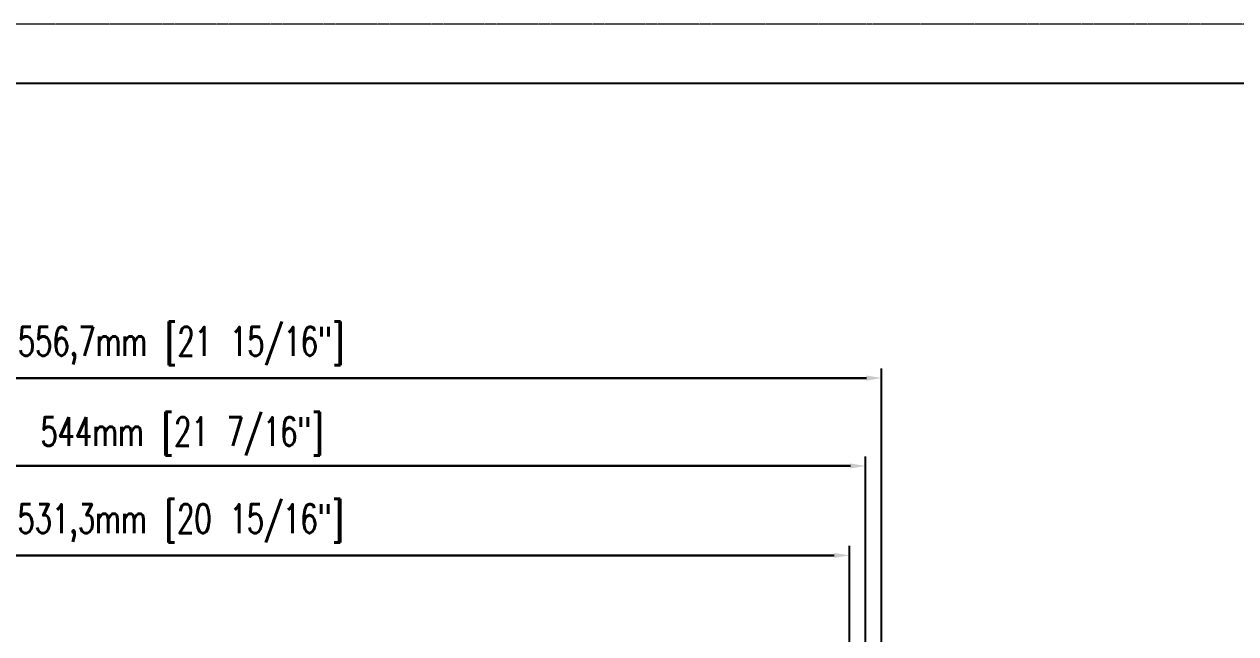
# Model space of a CAD drawing. Header units: millimetres. Extents: x 148 to 1479, y 271 to 1204.
# Drawn here: x 736.9 to 1216.6, y 963.1 to 1204.2 of the extents above; entities that cross this region are included whole.
import ezdxf

# ---------------------------------------------------------------- set-up
doc = ezdxf.new("R2010")
doc.units = ezdxf.units.MM
doc.linetypes.add('PHANTOM2', pattern=[1.25, 0.625, -0.125, 0.125, -0.125, 0.125, -0.125])
doc.layers.add('尺寸標注', color=1, linetype='Continuous', lineweight=30)
doc.layers.add('裝訂區域', color=6, linetype='PHANTOM2', lineweight=13)
doc.styles.add('DIM', font='txt.shx', dxfattribs={"width": 0.7, "bigfont": 'chineset.shx'})
doc.dimstyles.new('mm+in(开孔纸尺寸)', dxfattribs={"dimscale": 3, "dimtxt": 3.8, "dimasz": 2, "dimexe": 1.25, "dimexo": 0.625, "dimgap": 2, "dimtad": 1, "dimtxsty": 'DIM', "dimcen": 0, "dimclrd": 256, "dimclre": 256, "dimclrt": 3, "dimadec": 0, "dimazin": 0, "dimtfac": 1, "dimtmove": 0, "dimatfit": 1, "dimfxl": 1, "dimlwd": -1, "dimarcsym": 0})

# ---------------------------------------------------------------- blocks, each defined once
blk = doc.blocks.new('*D21')
at = {"layer": 'Defpoints', "color": 0}
for p in [(1063.63, 994.07), (532.33, 750.65), (1063.63, 750.65)]:
    blk.add_point(p, dxfattribs=at)
at = {"layer": '尺寸標注', "lineweight": -2}
for p, q in [((532.33, 752.52), (532.33, 997.82)), ((1063.63, 752.52), (1063.63, 997.82))]:
    blk.add_line(p, q, dxfattribs=at)
at = {"layer": '尺寸標注'}
blk.add_line((538.33, 994.07), (1057.63, 994.07), dxfattribs=at)
for points in [[(538.33, 995.07), (538.33, 993.07), (532.33, 994.07)], [(1057.63, 993.07), (1057.63, 995.07), (1063.63, 994.07)]]:
    blk.add_solid(points, dxfattribs=at)
at = {"layer": '尺寸標注', "color": 3, "insert": (798.75, 1006.72), "char_height": 11.4, "attachment_point": 5, "style": 'DIM'}
blk.add_mtext('531,3mm [20 15/16"]', dxfattribs=at)
blk = doc.blocks.new('*D22')
at = {"layer": 'Defpoints', "color": 0}
for p in [(1069.98, 1029.46), (525.98, 750.65), (1069.98, 750.65)]:
    blk.add_point(p, dxfattribs=at)
at = {"layer": '尺寸標注', "lineweight": -2}
for p, q in [((525.98, 752.52), (525.98, 1033.21)), ((1069.98, 752.52), (1069.98, 1033.21))]:
    blk.add_line(p, q, dxfattribs=at)
at = {"layer": '尺寸標注'}
blk.add_line((531.98, 1029.46), (1063.98, 1029.46), dxfattribs=at)
for points in [[(531.98, 1030.46), (531.98, 1028.46), (525.98, 1029.46)], [(1063.98, 1028.46), (1063.98, 1030.46), (1069.98, 1029.46)]]:
    blk.add_solid(points, dxfattribs=at)
at = {"layer": '尺寸標注', "color": 3, "insert": (799.32, 1041.16), "char_height": 11.4, "attachment_point": 5, "style": 'DIM'}
blk.add_mtext('544mm [21 7/16"]', dxfattribs=at)
blk = doc.blocks.new('*D23')
at = {"layer": 'Defpoints', "color": 0}
for p in [(1076.33, 1064.24), (519.63, 750.65), (1076.33, 750.65)]:
    blk.add_point(p, dxfattribs=at)
at = {"layer": '尺寸標注', "lineweight": -2}
for p, q in [((519.63, 752.52), (519.63, 1067.99)), ((1076.33, 752.52), (1076.33, 1067.99))]:
    blk.add_line(p, q, dxfattribs=at)
at = {"layer": '尺寸標注'}
blk.add_line((525.63, 1064.24), (1070.33, 1064.24), dxfattribs=at)
for points in [[(525.63, 1065.24), (525.63, 1063.24), (519.63, 1064.24)], [(1070.33, 1063.24), (1070.33, 1065.24), (1076.33, 1064.24)]]:
    blk.add_solid(points, dxfattribs=at)
at = {"layer": '尺寸標注', "color": 3, "insert": (798.92, 1076.89), "char_height": 11.4, "attachment_point": 5, "style": 'DIM'}
blk.add_mtext('556,7mm [21 15/16"]', dxfattribs=at)

msp = doc.modelspace()

# ---------------------------------------------------------------- linework, layer by layer
msp.add_line((179.229, 1180.958), (1447.839, 1180.958))
at = {"layer": '裝訂區域'}
msp.add_lwpolyline([(148.253, 270.505), (1478.816, 270.505), (1478.816, 1204.233), (148.253, 1204.233)], close=True, dxfattribs=at)

# ---------------------------------------------------------------- dimensions: what is measured, and where the dimension line sits
at = {"layer": '尺寸標注'}
for base, p1, p2, picture, middle in [((1076.329, 1064.237), (519.629, 750.648), (1076.329, 750.648), '*D23', (798.923, 1064.237)), ((1069.979, 1029.459), (525.979, 750.648), (1069.979, 750.648), '*D22', (799.318, 1029.459)), ((1063.629, 994.069), (532.329, 750.648), (1063.629, 750.648), '*D21', (798.75, 994.069))]:
    dim = msp.add_linear_dim(base=base, p1=p1, p2=p2, dimstyle='mm+in(开孔纸尺寸)', override={"dimpost": 'mm', "dimtofl": 0}, dxfattribs=at)
    dim.commit()
    dim.dimension.update_dxf_attribs({"geometry": picture, "text_midpoint": middle, "dimtype": 160})

doc.saveas('drawing.dxf')
